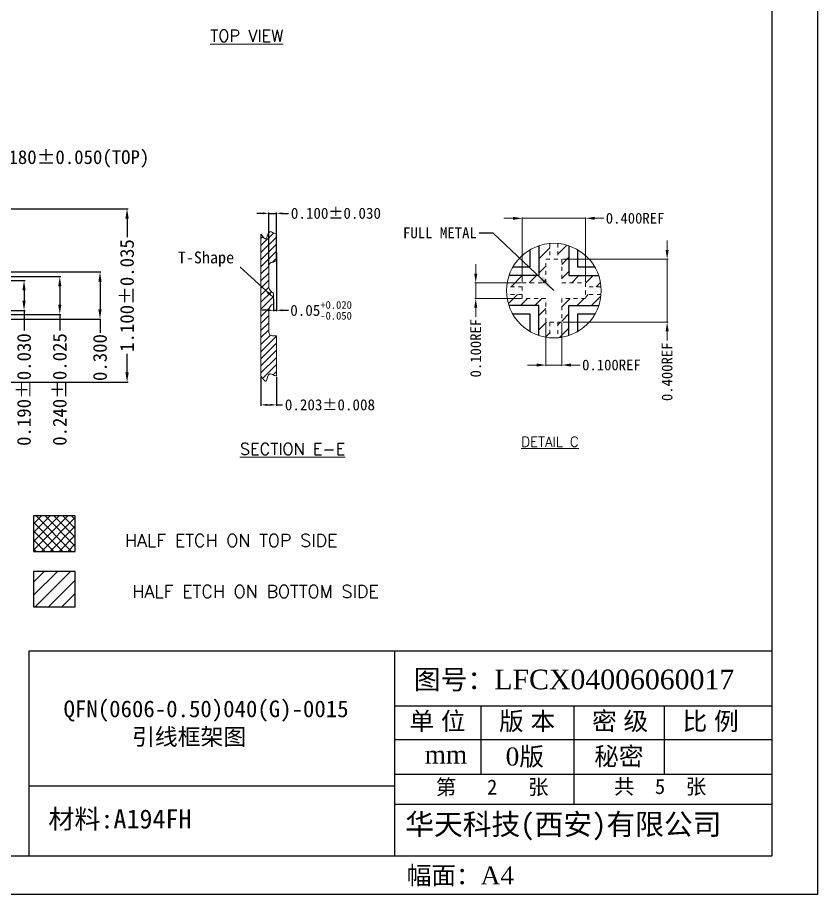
# Model space of a CAD drawing. Header units: millimetres. Extents: x 586 to 984, y 385 to 645.
# Drawn here: x 805.02 to 825.31, y 574.23 to 596.48 of the extents above; entities that cross this region are included whole.
import ezdxf
from ezdxf.enums import TextEntityAlignment as Align

# ---------------------------------------------------------------- set-up
doc = ezdxf.new("R2010")
doc.units = ezdxf.units.MM
for name, pattern in [('CENTER', [2, 1.25, -0.25, 0.25, -0.25]), ('DASHED2', [0.375, 0.25, -0.125]), ('HIDDEN', [0.375, 0.25, -0.125])]:
    doc.linetypes.add(name, pattern=pattern)
for name, color, linetype in [('1', 7, 'Continuous'), ('1D', 4, 'Continuous'), ('etch', 4, 'Continuous'), ('Half-E ON TOP ', 6, 'DASHED2'), ('LFTOP', 7, 'Continuous'), ('PKG', 2, 'Continuous'), ('标注', 4, 'Continuous')]:
    doc.layers.add(name, color=color, linetype=linetype)
doc.layers.add('DIM', color=4, linetype='Continuous', lineweight=18)
doc.styles.add('SIMPLEX', font='SIMPLEX')
doc.styles.add('Times New Roman', font='times.ttf')
doc.styles.add('宋体', font='')
doc.styles.get('宋体').set_extended_font_data('SimSun')
doc.dimstyles.new('0D$0', dxfattribs={"dimscale": 0.078, "dimtxt": 1.15, "dimasz": 1.15, "dimexe": 0.3, "dimexo": 0.3, "dimgap": 0.3, "dimtad": 0, "dimdec": 3, "dimzin": 1, "dimdsep": 46, "dimtxsty": 'SIMPLEX', "dimcen": 0.1, "dimclrd": 256, "dimclre": 256, "dimclrt": 256, "dimadec": 0, "dimazin": 0, "dimtfac": 1, "dimtdec": 3, "dimtofl": 0, "dimtmove": 0, "dimatfit": 3, "dimfxl": 1, "dimlwd": -1, "dimlwe": -1, "dimarcsym": 2})
doc.dimstyles.new('ISO-25', dxfattribs={"dimtxt": 0.2, "dimasz": 0.15, "dimexe": 0.025, "dimexo": 0.025, "dimgap": 0.025, "dimtad": 0, "dimdec": 3, "dimzin": 1, "dimdsep": 46, "dimtxsty": '宋体', "dimcen": 0.15, "dimadec": 0, "dimazin": 0, "dimtfac": 1, "dimtdec": 3, "dimtmove": 0, "dimatfit": 3, "dimfxl": 1, "dimarcsym": 0})
doc.dimstyles.get("Standard").update_dxf_attribs({"dimscale": 4.5, "dimtxt": 0.16, "dimasz": 0.12, "dimexe": 0.08, "dimexo": 0.05, "dimgap": 0.08, "dimtad": 0, "dimdec": 3, "dimzin": 0, "dimdsep": 46, "dimtxsty": 'Standard', "dimcen": 0.09, "dimadec": 0, "dimazin": 0, "dimtfac": 1, "dimtdec": 3, "dimtmove": 0, "dimatfit": 3, "dimfxl": 1, "dimtolj": 1, "dimtzin": 0, "dimarcsym": 0})

# ---------------------------------------------------------------- blocks, each defined once
blk = doc.blocks.new('*D47')
at = {"layer": 'Defpoints', "color": 0}
for p in [(818.421, 588.748), (818.821, 588.748), (818.421, 587.66)]:
    blk.add_point(p, dxfattribs=at)
at = {"layer": '标注', "lineweight": 5}
for p, q in [((818.421, 588.725), (818.421, 587.636)), ((818.821, 588.725), (818.821, 587.636))]:
    blk.add_line(p, q, dxfattribs=at)
at = {"layer": '标注', "color": 4, "lineweight": 5}
for p, q in [((818.187, 587.66), (817.953, 587.66)), ((818.821, 587.66), (818.421, 587.66)), ((819.055, 587.66), (819.289, 587.66))]:
    blk.add_line(p, q, dxfattribs=at)
at = {"layer": '标注', "color": 4}
for points in [[(818.187, 587.621), (818.187, 587.699), (818.421, 587.66)], [(819.055, 587.699), (819.055, 587.621), (818.821, 587.66)]]:
    blk.add_solid(points, dxfattribs=at)
at = {"layer": '标注', "color": 4, "lineweight": 5, "insert": (820.08, 587.66), "char_height": 0.273, "attachment_point": 5, "style": '宋体'}
blk.add_mtext('0.100REF', dxfattribs=at)
blk = doc.blocks.new('*D48')
at = {"layer": 'Defpoints', "color": 0}
for p in [(817.821, 589.748), (816.64, 589.348), (817.821, 589.348)]:
    blk.add_point(p, dxfattribs=at)
at = {"layer": '标注', "color": 4, "lineweight": 5}
for p, q in [((816.64, 589.982), (816.64, 590.216)), ((816.64, 589.748), (816.64, 589.348)), ((816.64, 589.114), (816.64, 588.88))]:
    blk.add_line(p, q, dxfattribs=at)
at = {"layer": '标注', "lineweight": 5}
for p, q in [((817.798, 589.748), (816.616, 589.748)), ((817.798, 589.348), (816.616, 589.348))]:
    blk.add_line(p, q, dxfattribs=at)
at = {"layer": '标注', "color": 4}
for points in [[(816.601, 589.982), (816.679, 589.982), (816.64, 589.748)], [(816.679, 589.114), (816.601, 589.114), (816.64, 589.348)]]:
    blk.add_solid(points, dxfattribs=at)
at = {"layer": '标注', "color": 4, "lineweight": 5, "insert": (816.64, 588.089), "char_height": 0.273, "attachment_point": 5, "rotation": 90, "style": '宋体'}
blk.add_mtext('0.100REF', dxfattribs=at)
blk = doc.blocks.new('*D49')
at = {"layer": 'Defpoints', "color": 0}
for p in [(818.821, 590.348), (818.821, 588.748), (821.493, 588.748)]:
    blk.add_point(p, dxfattribs=at)
at = {"layer": '标注', "color": 4, "lineweight": 5}
for p, q in [((821.493, 590.582), (821.493, 590.816)), ((821.493, 590.348), (821.493, 588.748)), ((821.493, 588.514), (821.493, 588.28))]:
    blk.add_line(p, q, dxfattribs=at)
at = {"layer": '标注', "lineweight": 5}
for p, q in [((818.844, 590.348), (821.517, 590.348)), ((818.844, 588.748), (821.517, 588.748))]:
    blk.add_line(p, q, dxfattribs=at)
at = {"layer": '标注', "color": 4}
for points in [[(821.454, 590.582), (821.532, 590.582), (821.493, 590.348)], [(821.532, 588.514), (821.454, 588.514), (821.493, 588.748)]]:
    blk.add_solid(points, dxfattribs=at)
at = {"layer": '标注', "color": 4, "lineweight": 5, "insert": (821.493, 587.489), "char_height": 0.273, "attachment_point": 5, "rotation": 90, "style": '宋体'}
blk.add_mtext('0.400REF', dxfattribs=at)
blk = doc.blocks.new('*D50')
at = {"layer": 'Defpoints', "color": 0}
for p in [(819.421, 591.383), (817.821, 589.748), (819.421, 589.748)]:
    blk.add_point(p, dxfattribs=at)
at = {"layer": '标注', "color": 4, "lineweight": 5}
for p, q in [((817.587, 591.383), (817.353, 591.383)), ((817.821, 591.383), (819.421, 591.383)), ((819.655, 591.383), (819.889, 591.383))]:
    blk.add_line(p, q, dxfattribs=at)
at = {"layer": '标注', "lineweight": 5}
for p, q in [((817.821, 589.772), (817.821, 591.406)), ((819.421, 589.772), (819.421, 591.406))]:
    blk.add_line(p, q, dxfattribs=at)
at = {"layer": '标注', "color": 4}
for points in [[(817.587, 591.344), (817.587, 591.422), (817.821, 591.383)], [(819.655, 591.422), (819.655, 591.344), (819.421, 591.383)]]:
    blk.add_solid(points, dxfattribs=at)
at = {"layer": '标注', "color": 4, "lineweight": 5, "insert": (820.68, 591.383), "char_height": 0.273, "attachment_point": 5, "style": '宋体'}
blk.add_mtext('0.400REF', dxfattribs=at)
blk = doc.blocks.new('*D53')
at = {"layer": 'Defpoints', "color": 0}
for p in [(811.587, 591.509), (811.587, 590.365), (811.39, 590.17)]:
    blk.add_point(p, dxfattribs=at)
at = {"layer": '标注', "color": 0, "lineweight": -2}
for p, q in [((811.24, 591.509), (811.09, 591.509)), ((811.39, 590.195), (811.39, 591.534)), ((811.39, 591.509), (811.587, 591.509)), ((811.587, 590.39), (811.587, 591.534)), ((811.737, 591.509), (811.887, 591.509))]:
    blk.add_line(p, q, dxfattribs=at)
at = {"layer": '标注', "color": 0}
for points in [[(811.24, 591.484), (811.24, 591.534), (811.39, 591.509)], [(811.737, 591.534), (811.737, 591.484), (811.587, 591.509)]]:
    blk.add_solid(points, dxfattribs=at)
at = {"layer": '标注', "color": 4, "insert": (813.094, 591.509), "char_height": 0.28, "attachment_point": 5, "style": '宋体'}
blk.add_mtext('0.100±0.030', dxfattribs=at)
blk = doc.blocks.new('*D54')
at = {"layer": 'Defpoints', "color": 0}
for p in [(811.587, 590.54), (811.514, 589.348), (811.587, 589.048)]:
    blk.add_point(p, dxfattribs=at)
at = {"layer": '标注', "color": 0, "lineweight": -2}
for p, q in [((811.587, 590.515), (811.587, 589.023)), ((811.514, 589.323), (811.514, 589.023)), ((811.364, 589.048), (811.214, 589.048)), ((811.514, 589.048), (811.587, 589.048)), ((811.737, 589.048), (811.887, 589.048))]:
    blk.add_line(p, q, dxfattribs=at)
at = {"layer": '标注', "color": 0}
for points in [[(811.364, 589.023), (811.364, 589.073), (811.514, 589.048)], [(811.737, 589.073), (811.737, 589.023), (811.587, 589.048)]]:
    blk.add_solid(points, dxfattribs=at)
at = {"layer": '标注', "color": 4, "insert": (812.717, 589.048), "char_height": 0.28, "attachment_point": 5, "style": '宋体'}
blk.add_mtext('\\A1;0.05{\\H0.7x;\\S+0.020^ -0.050;}', dxfattribs=at)
blk = doc.blocks.new('*D55')
at = {"layer": 'Defpoints', "color": 0}
for p in [(811.193, 587.379), (811.587, 587.379), (811.587, 586.649)]:
    blk.add_point(p, dxfattribs=at)
at = {"layer": '标注', "color": 0, "lineweight": -2}
for p, q in [((811.193, 587.354), (811.193, 586.624)), ((811.587, 587.354), (811.587, 586.624)), ((811.343, 586.649), (811.437, 586.649)), ((811.587, 586.649), (811.737, 586.649))]:
    blk.add_line(p, q, dxfattribs=at)
at = {"layer": '标注', "color": 0}
for points in [[(811.343, 586.674), (811.343, 586.624), (811.193, 586.649)], [(811.437, 586.624), (811.437, 586.674), (811.587, 586.649)]]:
    blk.add_solid(points, dxfattribs=at)
at = {"layer": '标注', "color": 4, "insert": (812.942, 586.649), "char_height": 0.28, "attachment_point": 5, "style": '宋体'}
blk.add_mtext('0.203±0.008', dxfattribs=at)
blk = doc.blocks.new('*D90')
at = {"layer": 'Defpoints', "color": 0}
for p in [(804.724, 589.804), (804.724, 589.044), (805.184, 589.044)]:
    blk.add_point(p, dxfattribs=at)
at = {"layer": 'DIM', "color": 0, "lineweight": -2}
for p, q in [((804.749, 589.804), (805.209, 589.804)), ((805.184, 589.554), (805.184, 589.294)), ((804.749, 589.044), (805.209, 589.044)), ((805.184, 589.044), (805.184, 588.539))]:
    blk.add_line(p, q, dxfattribs=at)
at = {"layer": 'DIM', "color": 0}
for points in [[(805.226, 589.554), (805.143, 589.554), (805.184, 589.804)], [(805.143, 589.294), (805.226, 589.294), (805.184, 589.044)]]:
    blk.add_solid(points, dxfattribs=at)
at = {"layer": 'DIM', "color": 0, "insert": (805.184, 587.037), "char_height": 0.35, "attachment_point": 5, "rotation": 90, "style": '宋体'}
blk.add_mtext('0.190%%p0.030', dxfattribs=at)
blk = doc.blocks.new('*D91')
at = {"layer": 'Defpoints', "color": 0}
for p in [(804.724, 590.024), (804.724, 588.824), (807.111, 588.824)]:
    blk.add_point(p, dxfattribs=at)
at = {"layer": 'DIM', "color": 0, "lineweight": -2}
for p, q in [((804.749, 590.024), (807.136, 590.024)), ((807.111, 589.774), (807.111, 589.074)), ((804.749, 588.824), (807.136, 588.824)), ((807.111, 588.824), (807.111, 588.476))]:
    blk.add_line(p, q, dxfattribs=at)
at = {"layer": 'DIM', "color": 0}
for points in [[(807.152, 589.774), (807.069, 589.774), (807.111, 590.024)], [(807.069, 589.074), (807.152, 589.074), (807.111, 588.824)]]:
    blk.add_solid(points, dxfattribs=at)
at = {"layer": 'DIM', "color": 0, "insert": (807.111, 587.85), "char_height": 0.35, "attachment_point": 5, "rotation": 90, "style": '宋体'}
blk.add_mtext('0.300', dxfattribs=at)
blk = doc.blocks.new('*D93')
at = {"layer": 'Defpoints', "color": 0}
for p in [(803.641, 591.624), (803.641, 587.224), (807.797, 587.224)]:
    blk.add_point(p, dxfattribs=at)
at = {"layer": 'DIM', "color": 0, "lineweight": -2}
for p, q in [((803.666, 591.624), (807.822, 591.624)), ((807.797, 591.374), (807.797, 590.907)), ((807.797, 587.474), (807.797, 587.941)), ((803.666, 587.224), (807.822, 587.224))]:
    blk.add_line(p, q, dxfattribs=at)
at = {"layer": 'DIM', "color": 0}
for points in [[(807.839, 591.374), (807.755, 591.374), (807.797, 591.624)], [(807.755, 587.474), (807.839, 587.474), (807.797, 587.224)]]:
    blk.add_solid(points, dxfattribs=at)
at = {"layer": 'DIM', "color": 0, "insert": (807.797, 589.424), "char_height": 0.35, "attachment_point": 5, "rotation": 90, "style": '宋体'}
blk.add_mtext('1.100%%p0.035', dxfattribs=at)
blk = doc.blocks.new('*D94')
at = {"layer": 'Defpoints', "color": 0}
for p in [(804.001, 589.904), (804.001, 588.944), (806.091, 588.944)]:
    blk.add_point(p, dxfattribs=at)
at = {"layer": '标注', "color": 0, "lineweight": -2}
for p, q in [((804.026, 589.904), (806.116, 589.904)), ((806.091, 589.654), (806.091, 589.194)), ((804.026, 588.944), (806.116, 588.944)), ((806.091, 588.944), (806.091, 588.539))]:
    blk.add_line(p, q, dxfattribs=at)
at = {"layer": '标注', "color": 0}
for points in [[(806.132, 589.654), (806.049, 589.654), (806.091, 589.904)], [(806.049, 589.194), (806.132, 589.194), (806.091, 588.944)]]:
    blk.add_solid(points, dxfattribs=at)
at = {"layer": '标注', "color": 0, "lineweight": 5, "insert": (806.091, 587.04), "char_height": 0.35, "attachment_point": 5, "rotation": 90, "style": '宋体'}
blk.add_mtext('0.240%%p0.025', dxfattribs=at)
blk = doc.blocks.new('*D92')
at = {"layer": 'Defpoints', "color": 0}
for p in [(804.001, 592.889), (803.281, 590.224), (804.001, 590.224)]:
    blk.add_point(p, dxfattribs=at)
at = {"layer": '标注', "color": 0, "lineweight": -2}
for p, q in [((803.281, 590.249), (803.281, 592.914)), ((803.531, 592.889), (803.751, 592.889)), ((804.001, 590.249), (804.001, 592.914)), ((804.001, 592.889), (804.251, 592.889))]:
    blk.add_line(p, q, dxfattribs=at)
at = {"layer": '标注', "color": 0}
for points in [[(803.531, 592.931), (803.531, 592.848), (803.281, 592.889)], [(803.751, 592.848), (803.751, 592.931), (804.001, 592.889)]]:
    blk.add_solid(points, dxfattribs=at)
at = {"layer": '标注', "color": 0, "lineweight": 5, "insert": (806.337, 592.889), "char_height": 0.35, "attachment_point": 5, "style": '宋体'}
blk.add_mtext('0.180%%p0.050(TOP)', dxfattribs=at)

msp = doc.modelspace()

# ---------------------------------------------------------------- hatches: boundary and pattern name
at = {"layer": 'DIM'}
h = msp.add_hatch(dxfattribs=at)
h.set_pattern_fill('ANSI31', color=256, scale=0.075, style=0)
h.paths.add_polyline_path([(806.4845, 582.4205), (805.4258, 582.4205), (805.4258, 581.5207), (806.4845, 581.5207)])
at = {"layer": 'etch', "ltscale": 0.05}
h = msp.add_hatch(dxfattribs=at)
h.set_pattern_fill('ANSI31', color=256, scale=0.08, style=0)
h.set_pattern_definition([(45, (945.46936, 689.20251), (-0.17960512, 0.17960512), [])])
h.paths.add_polyline_path([(817.4251, 589.6481, -0.0597668), (817.4827, 589.9281), (818.2409, 589.9281), (818.2409, 590.6863, -0.0597661), (818.5209, 590.7439), (818.5209, 590.3481), (818.4209, 590.3481), (818.4209, 589.7481), (817.8209, 589.7481), (817.8209, 589.6481)])
h.paths.add_polyline_path([(818.7209, 590.3481), (818.7209, 590.7439, -0.0597675), (819.0009, 590.6863), (819.0009, 589.9281), (819.7592, 589.9281, -0.0597668), (819.8167, 589.6481), (819.4209, 589.6481), (819.4209, 589.7481), (818.8209, 589.7481), (818.8209, 590.3481)])
h.paths.add_polyline_path([(818.7209, 588.7481), (818.8209, 588.7481), (818.8209, 589.3481), (819.4209, 589.3481), (819.4209, 589.4481), (819.8167, 589.4481, -0.0597668), (819.7592, 589.1681), (819.0009, 589.1681), (819.0009, 588.4099, -0.0597668), (818.7209, 588.3523), (818.7209, 588.7481)])
h.paths.add_polyline_path([(817.4251, 589.4481), (817.8209, 589.4481), (817.8209, 589.3481), (818.4209, 589.3481), (818.4209, 588.7481), (818.5209, 588.7481), (818.5209, 588.3523, -0.0597668), (818.2409, 588.4099), (818.2409, 589.1681), (817.4827, 589.1681, -0.0597668)])
at = {"layer": 'Half-E ON TOP ', "linetype": 'ByBlock', "lineweight": 5}
h = msp.add_hatch(dxfattribs=at)
h.set_pattern_fill('ANSI37', color=256, scale=0.05, style=0)
h.set_pattern_definition([(45, (866.39974, 614.7467), (-0.1122532, 0.1122532), []), (135, (866.39974, 614.7467), (-0.1122532, -0.1122532), [])])
h.paths.add_polyline_path([(806.4845, 583.8313), (805.4258, 583.8313), (805.4258, 582.9314), (806.4845, 582.9314)])
at = {"layer": '标注'}
h = msp.add_hatch(dxfattribs=at)
h.set_pattern_fill('ANSI31', color=256, scale=0.04, style=0)
h.set_pattern_definition([(45, (-1001.09221, -5.48697), (-0.089802561, 0.089802561), [])])
edge = h.paths.add_edge_path()
edge.add_spline(control_points=[(811.1926, 587.3789), (811.2422, 587.3063), (811.349, 587.1497), (811.3667, 587.4929), (811.5056, 587.4017), (811.5611, 587.3862), (811.5873, 587.3789)], knot_values=[0, 0, 0, 0, 0.1794857, 0.3867074, 0.4823143, 0.5675948, 0.5675948, 0.5675948, 0.5675948], degree=3, periodic=0)
edge.add_line((811.5873, 587.3789), (811.5873, 588.4012))
edge.add_line((811.5873, 588.4012), (811.4886, 588.4012))
edge.add_ellipse((811.4886, 588.4984), major_axis=(-0.0972, 0), ratio=1, start_angle=360.00475, end_angle=450.00475, ccw=False)
edge.add_line((811.3914, 588.4984), (811.39, 589.0427))
edge.add_ellipse((811.5602, 589.0482), major_axis=(-0.1703, 0), ratio=1, start_angle=285.84188, end_angle=361.83462, ccw=False)
edge.add_line((811.5137, 589.212), (811.5137, 589.4833))
edge.add_ellipse((811.5981, 589.6816), major_axis=(-0.2154, 0), ratio=1, start_angle=374.9693, end_angle=426.93746, ccw=False)
edge.add_line((811.39, 589.6259), (811.39, 590.1702))
edge.add_ellipse((811.4872, 590.1702), major_axis=(-0.0972, 0), ratio=1, start_angle=270, end_angle=360.00475, ccw=False)
edge.add_line((811.4872, 590.2674), (811.4901, 590.2674))
edge.add_ellipse((811.4901, 590.3646), major_axis=(0.0972, 0), ratio=1, start_angle=270, end_angle=360)
edge.add_line((811.5873, 590.3646), (811.5873, 590.9842))
edge.add_spline(control_points=[(811.5873, 590.9842), (811.5611, 590.9915), (811.5056, 591.007), (811.3667, 591.0982), (811.349, 590.7549), (811.2422, 590.9115), (811.1926, 590.9842)], knot_values=[-0.5675948, -0.5675948, -0.5675948, -0.5675948, -0.4823143, -0.3867074, -0.1794857, 0, 0, 0, 0], degree=3, periodic=0)
edge.add_line((811.1926, 590.9842), (811.1926, 587.3789))

# ---------------------------------------------------------------- linework, layer by layer
for p, q in [((805.316, 575.1975, 0.0177), (805.316, 580.4084, 0.0177)), ((805.316, 580.4084, 0.0177), (824.1492, 580.4084, 0.0177)), ((814.575, 580.4084, 0.0177), (814.575, 575.1975, 0.0177)), ((814.575, 579.0139, 0.0177), (824.1492, 579.0139, 0.0177)), ((816.7655, 578.9964, 0.0177), (816.7655, 577.2824, 0.0177)), ((819.1233, 578.9964, 0.0177), (819.1233, 576.52, 0.0177)), ((821.4199, 578.9964, 0.0177), (821.4199, 577.2824, 0.0177)), ((814.575, 578.162, 0.0177), (824.1492, 578.162, 0.0177)), ((814.575, 577.2824, 0.0177), (824.1492, 577.2824, 0.0177)), ((814.575, 576.9749, 0.0177), (805.316, 576.9749, 0.0177)), ((814.575, 576.52, 0.0177), (824.1492, 576.52, 0.0177))]:
    msp.add_line(p, q)
at = {"elevation": 0.0177}
for points in [[(790.5841, 622.4408), (825.3052, 622.4408), (825.3052, 574.2259), (790.5841, 574.2259)], [(794.7335, 621.4633), (824.1492, 621.4633), (824.1492, 575.1975), (794.7335, 575.1975)]]:
    msp.add_lwpolyline(points, close=True, dxfattribs=at)
at = {"layer": '1', "color": 7, "lineweight": 0}
for p, q in [((811.5137, 589.4833, -0.1201), (811.5137, 589.212, -0.1201)), ((811.3914, 588.4984, -0.1196), (811.39, 589.0427, -0.1201)), ((811.5873, 588.4012, -0.1196), (811.4886, 588.4012, -0.1196)), ((811.5873, 587.3789, -0.1196), (811.5873, 588.4012, -0.1196))]:
    msp.add_line(p, q, dxfattribs=at)
at = {"layer": '1', "color": 7}
for p, q in [((805.4258, 583.8313, 0.1049), (805.4258, 582.9314, 0.1049)), ((806.4845, 583.8313, 0.1049), (805.4258, 583.8313, 0.1049)), ((806.4845, 582.9314, 0.1049), (806.4845, 583.8313, 0.1049)), ((805.4258, 582.9314, 0.1049), (806.4845, 582.9314, 0.1049)), ((805.4258, 582.4205, 0.1049), (805.4258, 581.5207, 0.1049)), ((806.4845, 582.4205, 0.1049), (805.4258, 582.4205, 0.1049)), ((806.4845, 581.5207, 0.1049), (806.4845, 582.4205, 0.1049)), ((805.4258, 581.5207, 0.1049), (806.4845, 581.5207, 0.1049))]:
    msp.add_line(p, q, dxfattribs=at)
at = {"layer": '1', "color": 7, "lineweight": 0, "elevation": -0.1196}
msp.add_lwpolyline([(811.1926, 590.9842), (811.1926, 587.3789)], dxfattribs=at)
at = {"layer": '1', "color": 7, "lineweight": 0, "elevation": -0.1201}
msp.add_lwpolyline([(811.5137, 589.4833), (811.5137, 589.4833, -0.2307219), (811.39, 589.6259), (811.39, 590.1702, -0.4142378), (811.4872, 590.2674), (811.4901, 590.2674, 0.4142136), (811.5873, 590.3646), (811.5873, 590.9842)], format="xyb", dxfattribs=at)
at = {"layer": '1', "color": 7, "lineweight": 0}
for centre, radius, start, end in [((811.5602, 589.0482, -0.1201), 0.1703, 105.84188, 181.83462), ((811.4886, 588.4984, -0.1196), 0.0972, 180.00475, 270.00475)]:
    msp.add_arc(centre, radius, start, end, dxfattribs=at)
for points in [[(811.1926, 590.9842, -0.1201), (811.3214, 590.8592, -0.1201), (811.4163, 591.0434, -0.1201), (811.5067, 591.0121, -0.1201), (811.5873, 590.9842, -0.1201)], [(811.1926, 587.3789, -0.1196), (811.3214, 587.2539, -0.1196), (811.4163, 587.4381, -0.1196), (811.5067, 587.4068, -0.1196), (811.5873, 587.3789, -0.1196)]]:
    msp.add_spline(points, degree=3, dxfattribs=at)
at = {"layer": '1D', "linetype": 'HIDDEN', "lineweight": 0, "ltscale": 0.3, "elevation": -0.1201}
for points in [[(818.5209, 590.7439), (818.5209, 590.3481)], [(818.7209, 590.7439), (818.7209, 590.3481)], [(817.8209, 589.6481), (817.4251, 589.6481)], [(817.8209, 589.4481), (817.4251, 589.4481)], [(819.8167, 589.6481), (819.4209, 589.6481)], [(819.8167, 589.4481), (819.4209, 589.4481)], [(818.5209, 588.7481), (818.5209, 588.3523)], [(818.7209, 588.7481), (818.7209, 588.3523)]]:
    msp.add_lwpolyline(points, dxfattribs=at)
at = {"layer": '1D', "linetype": 'HIDDEN', "lineweight": 0, "ltscale": 0.25, "elevation": -0.1201}
msp.add_lwpolyline([(819.4209, 589.3481), (818.8209, 589.3481), (818.8209, 588.7481), (818.4209, 588.7481), (818.4209, 589.3481), (817.8209, 589.3481), (817.8209, 589.7481), (818.4209, 589.7481), (818.4209, 590.3481), (818.8209, 590.3481), (818.8209, 589.7481), (819.4209, 589.7481)], close=True, dxfattribs=at)
at = {"layer": 'DIM', "color": 2, "lineweight": 5}
msp.add_circle((818.6209, 589.5481, -0.1201), 1.2, dxfattribs=at)
at = {"layer": 'LFTOP', "color": 7, "elevation": -0.1201}
for points in [[(818.2409, 590.6863), (818.2409, 589.9281), (817.4827, 589.9281)], [(819.0009, 590.6863), (819.0009, 589.9281), (819.7592, 589.9281)], [(818.2409, 588.4099), (818.2409, 589.1681), (817.4827, 589.1681)], [(819.0009, 588.4099), (819.0009, 589.1681), (819.7592, 589.1681)]]:
    msp.add_lwpolyline(points, dxfattribs=at)
at = {"layer": 'PKG', "color": 2, "linetype": 'CENTER', "ltscale": 1.2, "elevation": -0.1201}
for points in [[(817.5817, 590.1481), (818.0209, 590.1481), (818.0209, 590.5873)], [(819.2209, 590.5873), (819.2209, 590.1481), (819.6601, 590.1481)], [(818.0209, 588.5089), (818.0209, 588.9481), (817.5817, 588.9481)], [(819.6601, 588.9481), (819.2209, 588.9481), (819.2209, 588.5089)]]:
    msp.add_lwpolyline(points, dxfattribs=at)

# ---------------------------------------------------------------- texts
at = {"style": 'Times New Roman'}
for s, height, p in [('图号：LFCX04006060017', 0.5, (815.0648, 579.4314, 0.0348)), ('单 位', 0.45821, (814.9589, 578.3946, 0.0177)), ('版 本', 0.45821, (817.2314, 578.3946, 0.0177)), ('密 级', 0.45821, (819.5892, 578.3946, 0.0177)), ('比 例', 0.45821, (821.8858, 578.3946, 0.0177)), ('mm', 0.45821, (815.3447, 577.5483, 0.0177)), ('0版', 0.45821, (817.398, 577.4967, 0.0177)), ('秘密', 0.45821, (819.6434, 577.5018, -0.1201)), ('幅面：A4', 0.45821, (814.8888, 574.4805, 0.0177))]:
    msp.add_text(s, height=height, dxfattribs=at).set_placement(p)
at = {"insert": (806.1868, 579.1484, -0.1201), "char_height": 0.425, "width": 9.576069, "attachment_point": 1}
msp.add_mtext('{\\fSimSun|b0|i0|c134|p2;\\C0;QFN(0606-0.50)040(G)-0015\\P      引线框架图\\P\\C256;  }', dxfattribs=at)
at = {"attachment_point": 1}
for s, insert, char_height in [('{\\fSimSun|b0|i0|c134|p2;共  5  张}', (820.1433, 577.1555, 0.0177), 0.381838), ('{\\fSimSun|b0|i0|c134|p2;第   2   张}', (815.6274, 577.1425, 0.0177), 0.381838), ('{\\fSimSun|b0|i0|c134|p2;华天科技(西安)有限公司}', (814.851, 576.2744, 0.0177), 0.534574)]:
    msp.add_mtext(s, dxfattribs=dict(at, insert=insert, char_height=char_height))
at = {"insert": (805.8008, 576.3854, 0.0348), "char_height": 0.48465, "attachment_point": 1, "style": '宋体'}
msp.add_mtext('材料:A194FH', dxfattribs=at)
at = {"layer": 'DIM', "style": 'SIMPLEX'}
for s, p in [('HALF ETCH ON TOP SIDE', (813.1322, 583.2081, 0.0164)), ('HALF ETCH ON BOTTOM SIDE', (814.1803, 581.9137, 0.0164))]:
    msp.add_text(s, height=0.324, dxfattribs=at).set_placement(p, align=Align.MIDDLE_RIGHT)
at = {"layer": 'DIM', "insert": (810.8314, 596.0152), "char_height": 0.3, "attachment_point": 5, "style": 'SIMPLEX'}
msp.add_mtext('\\A1;{\\LTOP VIEW}', dxfattribs=at)
at = {"layer": '标注', "lineweight": 5, "insert": (815.7312, 591.0133, -0.5952), "char_height": 0.2754, "attachment_point": 5, "style": '宋体'}
msp.add_mtext('FULL METAL ', dxfattribs=at)

# ---------------------------------------------------------------- dimensions: what is measured, and where the dimension line sits
at = {"layer": 'DIM'}
dim = msp.add_linear_dim(base=(807.7971, 587.2241, -0.4298), p1=(803.6413, 591.6241, -0.4298), p2=(803.6413, 587.2241, -0.4298), angle=90, dimstyle='ISO-25', override={"dimtxt": 0.35, "dimasz": 0.25, "dimlfac": 0.25, "dimtxsty": '宋体', "dimtol": 1, "dimtp": 0.035, "dimtm": 0.035, "dimtzin": 0}, dxfattribs=at)
dim.commit()
dim.dimension.update_dxf_attribs({"geometry": '*D93', "text_midpoint": (807.7971, 589.4241, -0.4298)})
for base, p1, p2, override, picture, middle in [((807.1106, 588.8241, -0.4298), (804.7237, 590.0241, -0.4298), (804.7237, 588.8241, -0.4298), {"dimtxt": 0.35, "dimasz": 0.25, "dimlfac": 0.25}, '*D91', (807.1106, 587.8498, -0.4298)), ((805.1844, 589.0441, -0.4298), (804.7237, 589.8041, -0.4298), (804.7237, 589.0441, -0.4298), {"dimtxt": 0.35, "dimasz": 0.25, "dimlfac": 0.25, "dimtol": 1, "dimtp": 0.03, "dimtm": 0.03, "dimtzin": 0}, '*D90', (805.1844, 587.037, -0.4298))]:
    dim = msp.add_linear_dim(base=base, p1=p1, p2=p2, angle=90, dimstyle='ISO-25', override=override, dxfattribs=at)
    dim.commit()
    dim.dimension.update_dxf_attribs({"geometry": picture, "text_midpoint": middle, "dimtype": 160})
at = {"layer": '标注', "lineweight": 5}
dim = msp.add_linear_dim(base=(804.0013, 592.8892, -0.4298), p1=(803.2813, 590.2241, -0.4298), p2=(804.0013, 590.2241, -0.4298), text='<>(TOP)', dimstyle='ISO-25', override={"dimtxt": 0.35, "dimasz": 0.25, "dimlfac": 0.25, "dimtxsty": '宋体', "dimtol": 1, "dimtp": 0.05, "dimtm": 0.05, "dimtzin": 0}, dxfattribs=at)
dim.commit()
dim.dimension.update_dxf_attribs({"geometry": '*D92', "text_midpoint": (806.3372, 592.8892, -0.4298)})
at = {"layer": '标注', "color": 4}
for base, p1, p2, text, picture, middle in [((811.5873, 591.5087, -0.1201), (811.39, 590.1702, -0.1201), (811.5873, 590.3646, -0.1201), '0.100±0.030', '*D53', (813.0941, 591.5087, -0.1201)), ((811.5873, 586.649, -0.1201), (811.1926, 587.3789, -0.1201), (811.5873, 587.3789, -0.1196), '0.203±0.008', '*D55', (812.9425, 586.649, -0.1201))]:
    dim = msp.add_linear_dim(base=base, p1=p1, p2=p2, text=text, dimstyle='ISO-25', override={"dimtxt": 0.28, "dimlfac": 0.25, "dimtxsty": '宋体', "dimclrt": 4}, dxfattribs=at)
    dim.commit()
    dim.dimension.update_dxf_attribs({"geometry": picture, "text_midpoint": middle, "dimtype": 160})
at = {"layer": '标注', "color": 4, "lineweight": 5}
for base, p1, p2, picture, middle in [((819.4209, 591.3827, -0.1201), (817.8209, 589.7481, -0.1201), (819.4209, 589.7481, -0.1201), '*D50', (820.6803, 591.3827, -0.1201)), ((818.4209, 587.6598, -0.1201), (818.8209, 588.7481, -0.1201), (818.4209, 588.7481, -0.1201), '*D47', (820.0803, 587.6598, -0.1201))]:
    dim = msp.add_linear_dim(base=base, p1=p1, p2=p2, dimstyle='0D$0', override={"dimscale": 0.078003, "dimtxt": 3.5, "dimasz": 3, "dimlfac": 0.25, "dimpost": 'REF', "dimtxsty": '宋体', "dimclrd": 4, "dimclrt": 4, "dimtofl": 1, "dimlwd": 5, "dimlwe": 5, "dimarcsym": 2}, dxfattribs=at)
    dim.commit()
    dim.dimension.update_dxf_attribs({"geometry": picture, "text_midpoint": middle, "dimtype": 160})
dim = msp.add_linear_dim(base=(821.4934, 588.7481, -0.1201), p1=(818.8209, 590.3481, -0.1201), p2=(818.8209, 588.7481, -0.1201), angle=90, dimstyle='0D$0', override={"dimscale": 0.078003, "dimtxt": 3.5, "dimasz": 3, "dimlfac": 0.25, "dimpost": 'REF', "dimtxsty": '宋体', "dimclrd": 4, "dimclrt": 4, "dimtofl": 1, "dimlwd": 5, "dimlwe": 5, "dimarcsym": 2}, dxfattribs=at)
dim.commit()
dim.dimension.update_dxf_attribs({"geometry": '*D49', "text_midpoint": (821.4934, 587.4887, -0.1201), "dimtype": 160})
at = {"layer": '标注', "color": 4}
dim = msp.add_linear_dim(base=(811.5873, 589.0482, -0.1201), p1=(811.5137, 589.3477, -0.1201), p2=(811.5873, 590.5399, -0.1201), text='0.05{\\H0.7x;\\S+0.020^ -0.050;}', dimstyle='ISO-25', override={"dimtxt": 0.28, "dimlfac": 0.25, "dimtxsty": '宋体', "dimclrt": 4, "dimtolj": 1}, dxfattribs=at)
dim.commit()
dim.dimension.update_dxf_attribs({"geometry": '*D54', "text_midpoint": (812.7167, 589.0482, -0.1201)})
at = {"layer": '标注', "color": 4, "lineweight": 5}
dim = msp.add_linear_dim(base=(816.6395, 589.3481, -0.1201), p1=(817.8209, 589.7481, -0.1201), p2=(817.8209, 589.3481, -0.1201), angle=90, dimstyle='0D$0', override={"dimscale": 0.078003, "dimtxt": 3.5, "dimasz": 3, "dimlfac": 0.25, "dimpost": 'REF', "dimtxsty": '宋体', "dimclrd": 4, "dimclrt": 4, "dimtofl": 1, "dimlwd": 5, "dimlwe": 5, "dimarcsym": 2}, dxfattribs=at)
dim.commit()
dim.dimension.update_dxf_attribs({"geometry": '*D48', "text_midpoint": (816.6395, 588.0887, -0.1201)})
at = {"layer": '标注', "lineweight": 5}
dim = msp.add_linear_dim(base=(806.0907, 588.9441, -0.6877), p1=(804.0013, 589.9041, -0.4298), p2=(804.0013, 588.9441, -0.4298), angle=90, dimstyle='ISO-25', override={"dimtxt": 0.35, "dimasz": 0.25, "dimlfac": 0.25, "dimtol": 1, "dimtp": 0.025, "dimtm": 0.025, "dimtzin": 0}, dxfattribs=at)
dim.commit()
dim.dimension.update_dxf_attribs({"geometry": '*D94', "text_midpoint": (806.0907, 587.0395, -0.6877), "dimtype": 160})

# ---------------------------------------------------------------- leaders
msp.add_leader([(818.6209, 589.5481, -0.1201), (817.0809, 591.0037, -0.1201), (816.7264, 591.0037, -0.1201)], dimstyle='Standard', override={"dimasz": 0.1, "dimgap": 0.09, "dimtad": 0}, dxfattribs=at)
at = {"layer": '标注', "linetype": 'ByBlock', "lineweight": 0}
msp.add_leader([(811.5137, 589.3698, -0.1196), (810.5647, 590.2328, -0.1196)], dimstyle='ISO-25', override={"dimtxt": 0.25, "dimasz": 0.2, "dimexe": 0.025, "dimexo": 0.025, "dimgap": 0.025, "dimtad": 0, "dimdec": 3, "dimdsep": 46, "dimcen": 0, "dimtdec": 3, "dimfxl": 0.0072, "dimlwd": 0}, dxfattribs=at)

# ---------------------------------------------------------------- next in the draw order: texts
at = {"layer": 'DIM', "insert": (813.332, 585.3809, 0.0002), "char_height": 0.3, "width": 4.65867, "attachment_point": 9, "style": 'SIMPLEX', "bg_fill": 2}
msp.add_mtext('\\A1;\\LSECTION E-E', dxfattribs=at)
at = {"layer": '标注', "lineweight": 0, "insert": (810.5117, 590.1535, -0.1196), "char_height": 0.3, "attachment_point": 9, "style": '宋体', "bg_fill": 2}
msp.add_mtext('\\A1;T-Shape', dxfattribs=at)
at = {"layer": '标注', "lineweight": 0, "insert": (819.2509, 585.5882, 0.0942), "char_height": 0.25, "width": 2.828494, "attachment_point": 9, "style": 'SIMPLEX', "bg_fill": 2}
msp.add_mtext('{\\LDETAIL C}', dxfattribs=at)

doc.saveas('drawing.dxf')
